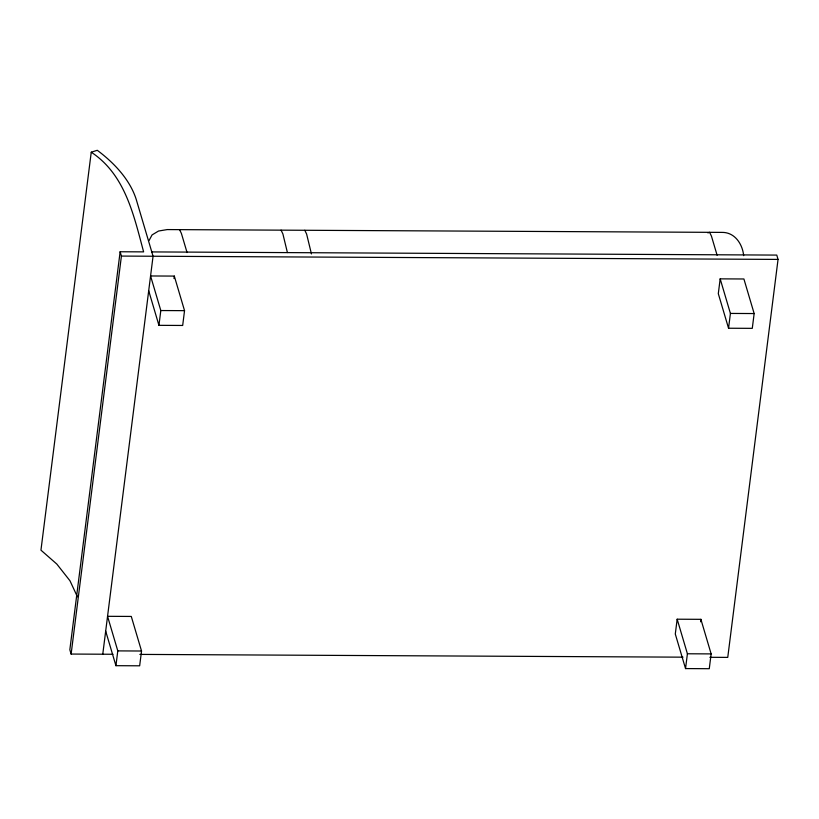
<?xml version="1.0" encoding="UTF-8"?>
<svg xmlns="http://www.w3.org/2000/svg" width="819" height="819" viewBox="0 0 819 819"><rect width="100%" height="100%" fill="white"/><g stroke="black" fill="none" stroke-linecap="round" stroke-linejoin="round"><path stroke-width="1.23" d="M102.764 654.217L153.061 256.234L136.394 199.979A187.971 98.771 7.2 0 0 97.277 150.297L91.247 152.191L40.95 550.163L56.808 564.056L69.973 580.773L77.436 596.846M91.247 152.191C125.276 174.744 133.702 215.039 143.622 251.873L120.137 251.761L69.84 649.733L71.12 654.053L112.991 654.268M71.12 654.053L121.417 256.081L120.137 251.761M115.929 665.683L117.793 650.89L107.555 616.318L131.286 616.441L141.533 651.013L139.66 665.806L115.929 665.683L105.682 631.111M158.937 325.338L160.811 310.544L150.573 275.972L174.304 276.085L184.541 310.657L182.678 325.46L158.937 325.338L148.7 290.765M173.986 278.552L174.304 276.085M677.17 619.205L675.296 634.008L685.534 668.58L709.274 668.703L711.138 653.9L700.9 619.328L677.17 619.205L687.407 653.777L685.534 668.58M720.177 278.859L718.304 293.663L728.552 328.235L752.282 328.347L754.156 313.554L743.908 278.982L720.177 278.859L730.415 313.431L728.552 328.235M700.583 621.795L700.9 619.328M151.781 251.914L776.77 255.088L778.05 259.408L727.753 657.391L709.858 657.299M149.078 240.489L152.058 234.92L158.538 231.03L167.23 229.576L721.969 232.391C734.756 232.166 742.546 244.052 743.662 255.651M707.862 232.893L709.623 232.33L711.445 236.118L717.116 255.262M121.417 256.081L778.05 259.408M160.811 310.544L184.541 310.657M730.415 313.431L754.156 313.554M117.793 650.89L141.533 651.013M687.407 653.777L711.138 653.9M139.834 654.401L683.026 657.166M304.801 230.272L306.623 234.06L311.445 253.931M281.071 230.149L282.893 233.937L287.408 252.569M179.566 229.637L181.398 233.425L187.07 252.569"/></g></svg>
